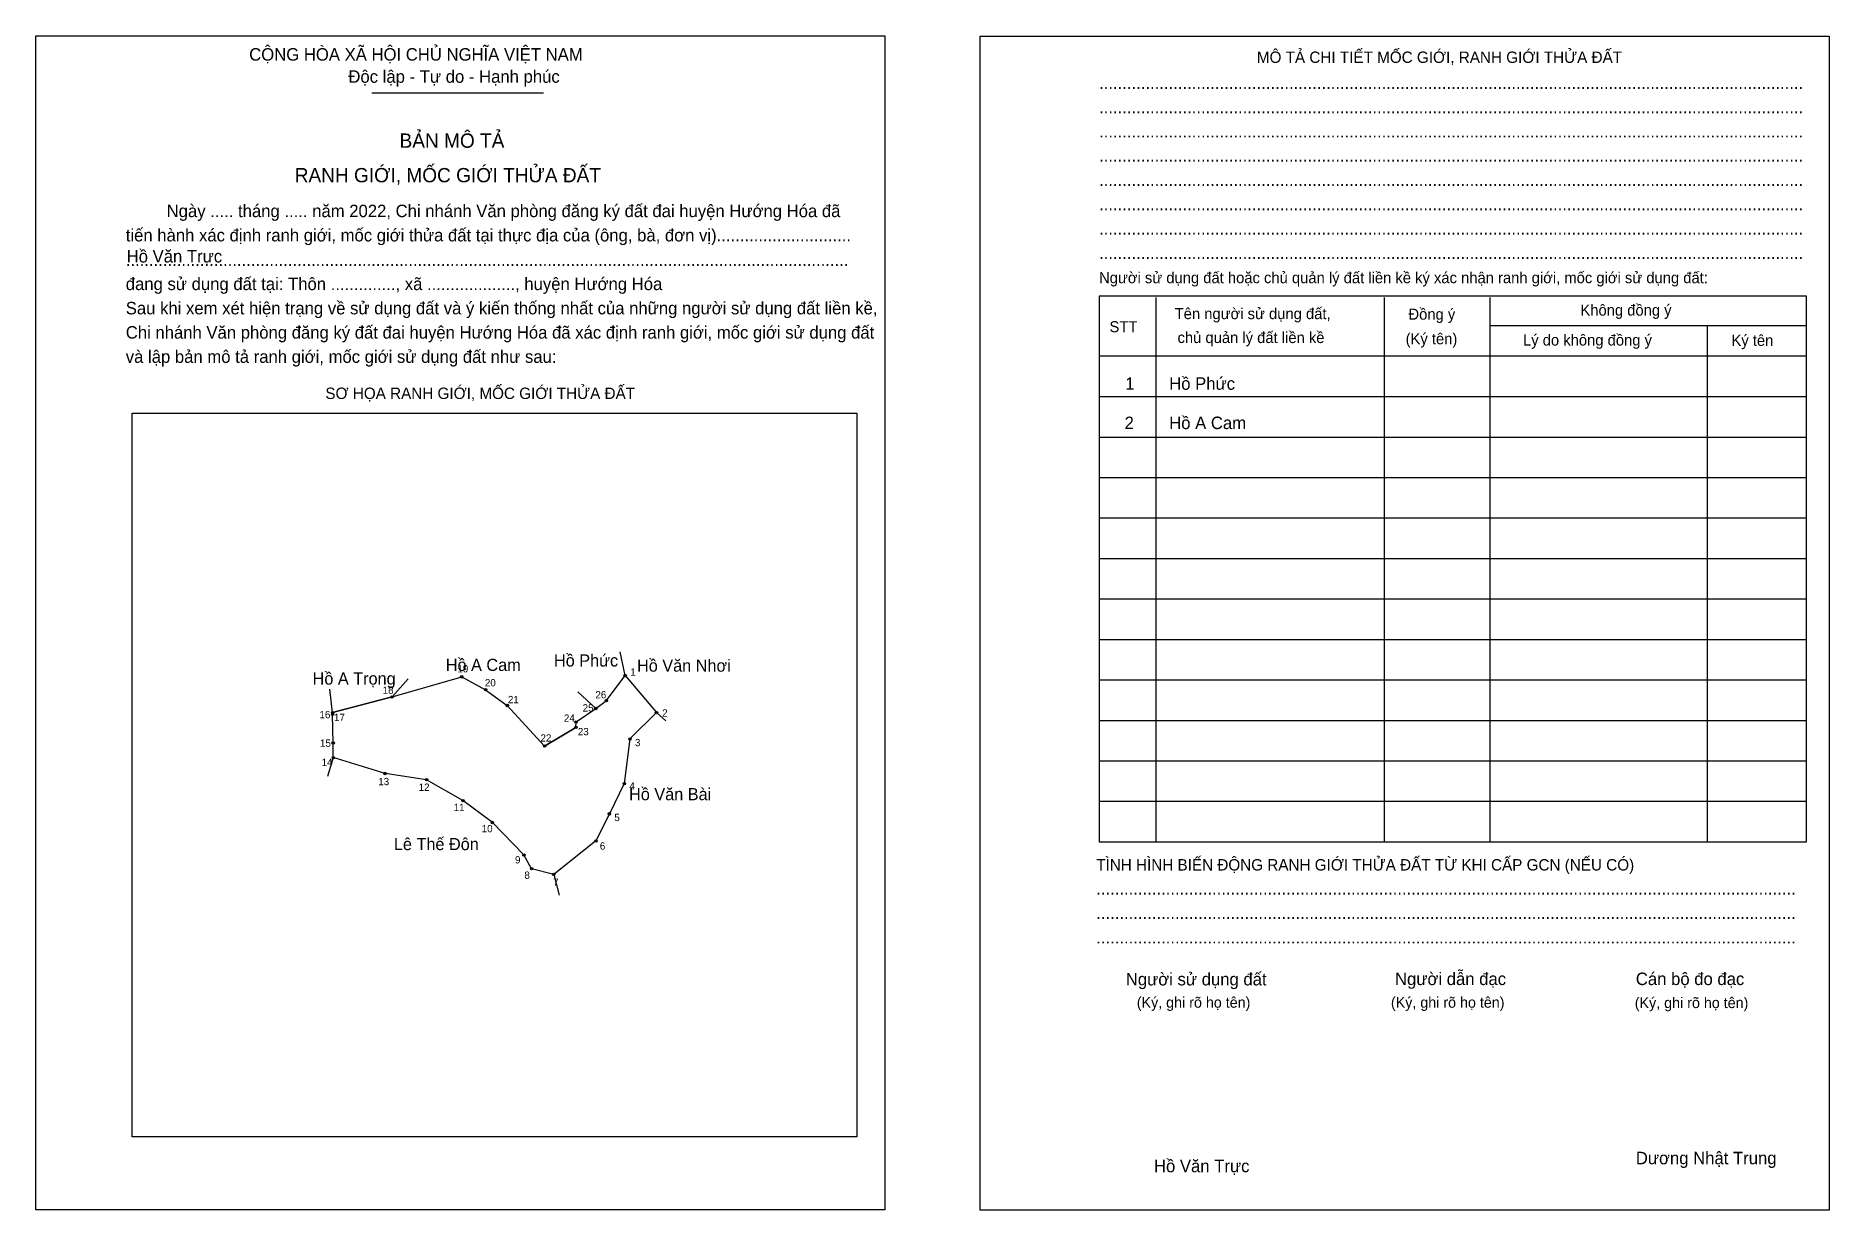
# Model space of a CAD drawing. Extents: x 544744 to 545757, y 1837280 to 1837943.
import ezdxf

# ---------------------------------------------------------------- set-up
doc = ezdxf.new("R2010")
doc.units = 0
for name, color, linetype in [('Level 1', 7, 'Continuous'), ('Level 10', 7, 'Continuous'), ('Level 11', 7, 'Continuous'), ('Level 2', 7, 'Continuous'), ('Level 25', 7, 'Continuous'), ('Level 27', 7, 'Continuous'), ('Level 36', 7, 'Continuous'), ('Level 52', 7, 'Continuous'), ('Level 55', 7, 'Continuous'), ('Level 6', 7, 'Continuous'), ('Level 9', 7, 'Continuous')]:
    doc.layers.add(name, color=color, linetype=linetype)

msp = doc.modelspace()

# ---------------------------------------------------------------- linework, layer by layer
at = {"layer": 'Level 1'}
for p, q in [((544744.1, 1837942.9), (544744.1, 1837942.9)), ((545277.4, 1837942.7), (545277.4, 1837942.7)), ((544933.8, 1837910.7), (545030.7, 1837910.7)), ((545376.5, 1837795.2), (545376.5, 1837487.7)), ((545505.4, 1837795.2), (545505.4, 1837487.7)), ((545565.1, 1837795.2), (545565.1, 1837487.7)), ((545565.1, 1837779.4), (545743.9, 1837779.4)), ((545687.9, 1837779.4), (545687.9, 1837487.7)), ((545344.5, 1837762.1), (545743.9, 1837762.1)), ((545344.5, 1837739.2), (545743.9, 1837739.2)), ((544798.6, 1837729.8), (544798.6, 1837729.8)), ((545344.5, 1837716.3), (545743.9, 1837716.3)), ((545344.5, 1837693.5), (545743.9, 1837693.5)), ((545344.5, 1837670.6), (545743.9, 1837670.6)), ((545344.5, 1837647.8), (545743.9, 1837647.8)), ((545344.5, 1837624.9), (545743.9, 1837624.9)), ((545344.5, 1837602), (545743.9, 1837602)), ((545344.5, 1837579.2), (545743.9, 1837579.2)), ((545344.5, 1837556.3), (545743.9, 1837556.3)), ((545344.5, 1837533.4), (545743.9, 1837533.4)), ((545344.5, 1837510.6), (545743.9, 1837510.6)), ((545207.8, 1837321.1), (545207.8, 1837321.1)), ((545223.5, 1837279.9), (545223.5, 1837279.9)), ((545756.7, 1837279.7), (545756.7, 1837279.7))]:
    msp.add_line(p, q, dxfattribs=at)
for points in [[(545743.9, 1837795.9), (545344.5, 1837795.9), (545344.5, 1837487.7), (545743.9, 1837487.7)], [(544798.6, 1837729.8), (545207.8, 1837729.8), (545207.8, 1837321.1), (544798.6, 1837321.1)]]:
    msp.add_lwpolyline(points, close=True, dxfattribs=at)
at = {"layer": 'Level 10'}
msp.add_lwpolyline([(544911.7, 1837560.7), (544945.3, 1837569.5), (544984.6, 1837580.9), (544998.1, 1837573.6), (545010.3, 1837564.7), (545031.4, 1837541.8), (545049.1, 1837552.3), (545049.2, 1837555.4), (545060.3, 1837563), (545066.3, 1837567.5), (545076.9, 1837581.6), (545094.6, 1837560.7), (545079.6, 1837545.8), (545076.4, 1837520.6), (545068, 1837503.5), (545060.4, 1837488.2), (545036.6, 1837469.3), (545024.1, 1837472.5), (545019.7, 1837480.3), (545001.9, 1837498.6), (544985.3, 1837511), (544964.8, 1837522.8), (544941.3, 1837526.3), (544912.1, 1837535.3), (544912, 1837543.5), (544911.7, 1837559.7)], close=True, dxfattribs=at)
at = {"layer": 'Level 11'}
for p, q in [((544911.7, 1837560.7), (544910.1, 1837574)), ((545094.6, 1837560.7), (545099.8, 1837556.1)), ((544912.1, 1837535.3), (544908.8, 1837524.6)), ((545036.6, 1837469.3), (545039.6, 1837457.5))]:
    msp.add_line(p, q, dxfattribs=at)
for centre in [(545076.9, 1837581.6), (544984.6, 1837580.9), (544998.1, 1837573.6), (544945.3, 1837569.5), (545010.3, 1837564.7), (545060.3, 1837563), (545066.3, 1837567.5), (544911.7, 1837560.7), (544911.7, 1837560.7), (544911.7, 1837559.7), (545049.1, 1837552.3), (545049.2, 1837555.4), (545094.6, 1837560.7), (544912, 1837543.5), (545031.4, 1837541.8), (545079.6, 1837545.8), (544912.1, 1837535.3), (544941.3, 1837526.3), (544964.8, 1837522.8), (545076.4, 1837520.6), (544985.3, 1837511), (545068, 1837503.5), (545001.9, 1837498.6), (545019.7, 1837480.3), (545060.4, 1837488.2), (545024.1, 1837472.5), (545036.6, 1837469.3)]:
    msp.add_circle(centre, 0.686, dxfattribs=at)
at = {"layer": 'Level 2'}
for points in [[(544744.1, 1837942.9), (545223.5, 1837942.9), (545223.5, 1837279.9), (544744.1, 1837279.9)], [(545277.4, 1837942.7), (545756.8, 1837942.7), (545756.8, 1837279.7), (545277.4, 1837279.7)]]:
    msp.add_lwpolyline(points, close=True, dxfattribs=at)
at = {"layer": 'Level 25'}
for p, q in [((544945.3, 1837569.5), (544911.7, 1837560.7)), ((545060.3, 1837563), (545066.3, 1837567.5)), ((545049.1, 1837552.3), (545031.4, 1837541.8))]:
    msp.add_line(p, q, dxfattribs=at)
at = {"layer": 'Level 27'}
for p, q in [((545076.9, 1837581.6), (545074, 1837595)), ((545076.9, 1837581.6), (545074, 1837595)), ((544945.3, 1837569.5), (544954.3, 1837579.8)), ((545060.3, 1837563), (545050.2, 1837572.4))]:
    msp.add_line(p, q, dxfattribs=at)

# ---------------------------------------------------------------- texts
at = {"layer": 'Level 1'}
for s, height, p in [('CỘNG HÒA XÃ HỘI CHỦ NGHĨA VIỆT NAM', 7.041, (544864.6, 1837928.9)), ('MÔ TẢ CHI TIẾT MỐC GIỚI, RANH GIỚI THỬA ĐẤT', 6.437, (545433.6, 1837927.6)), ('Độc lập - Tự do - Hạnh phúc', 7.041, (544920.6, 1837916.4)), ('........................................................................................................................................................', 7.0409, (545344.5, 1837912.9)), ('........................................................................................................................................................', 7.0409, (545344.5, 1837899.2)), ('BẢN MÔ TẢ', 8.05, (544949.5, 1837879.7)), ('........................................................................................................................................................', 7.0409, (545344.5, 1837885.5)), ('RANH GIỚI, MỐC GIỚI THỬA ĐẤT', 8.048, (544890.3, 1837860.2)), ('........................................................................................................................................................', 7.0409, (545344.5, 1837871.8)), ('........................................................................................................................................................', 7.0409, (545344.5, 1837858.1)), ('Ngày ..... tháng ..... năm 2022, Chi nhánh Văn phòng đăng ký đất đai huyện Hướng Hóa đã', 7.041, (544818, 1837840.5)), ('........................................................................................................................................................', 7.0409, (545344.5, 1837844.4)), ('tiến hành xác định ranh giới, mốc giới thửa đất tại thực địa của (ông, bà, đơn vị).............................', 7.0409, (544794.9, 1837826.8)), ('........................................................................................................................................................', 7.0409, (545344.5, 1837830.6)), ('........................................................................................................................................................', 7.0409, (545344.5, 1837816.9)), ('đang sử dụng đất tại: Thôn .............., xã ..................., huyện Hướng Hóa', 7.041, (544794.9, 1837799.3)), ('............................................................................................................................................................', 7.0409, (544794.9, 1837813)), ('Người sử dụng đất hoặc chủ quản lý đất liền kề ký xác nhận ranh giới, mốc giới sử dụng đất:', 6.237, (545344.5, 1837803.2)), ('Sau khi xem xét hiện trạng về sử dụng đất và ý kiến thống nhất của những người sử dụng đất liền kề,', 7.041, (544794.9, 1837785.6)), ('Tên người sử dụng đất,', 6.237, (545387.2, 1837782.9)), ('Đồng ý', 6.24, (545519.2, 1837782.6)), ('Không đồng ý', 6.237, (545616.3, 1837784.9)), ('Chi nhánh Văn phòng đăng ký đất đai huyện Hướng Hóa đã xác định ranh giới, mốc giới sử dụng đất', 7.041, (544794.9, 1837771.9)), ('STT', 6.24, (545350.4, 1837775.5)), ('chủ quản lý đất liền kề', 6.237, (545388.8, 1837769.4)), ('(Ký tên)', 6.24, (545517.6, 1837768.7)), ('Lý do không đồng ý', 6.237, (545583.9, 1837768)), ('Ký tên', 6.24, (545701.6, 1837767.8)), ('và lập bản mô tả ranh giới, mốc giới sử dụng đất như sau:', 7.041, (544794.9, 1837758.2)), ('SƠ HỌA RANH GIỚI, MỐC GIỚI THỬA ĐẤT', 6.437, (544907.6, 1837737.8)), ('TÌNH HÌNH BIẾN ĐỘNG RANH GIỚI THỬA ĐẤT TỪ KHI CẤP GCN (NẾU CÓ)', 6.437, (545342.9, 1837471.5)), ('.......................................................................................................................................................', 7.0409, (545342.9, 1837457.8)), ('.......................................................................................................................................................', 7.0409, (545342.9, 1837444.1)), ('.......................................................................................................................................................', 7.0409, (545342.9, 1837430.3)), ('Người sử dụng đất', 7.041, (545359.6, 1837406.6)), ('Người dẫn đạc', 7.041, (545511.6, 1837406.8)), ('Cán bộ đo đạc', 7.041, (545647.6, 1837406.8)), ('(Ký, ghi rõ họ tên)', 6.035, (545365.8, 1837394)), ('(Ký, ghi rõ họ tên)', 6.035, (545509.3, 1837394)), ('(Ký, ghi rõ họ tên)', 6.035, (545647, 1837393.8)), ('Dương Nhật Trung', 7.041, (545647.6, 1837305.6))]:
    msp.add_text(s, height=height, dxfattribs=at).set_placement(p)
at = {"layer": 'Level 36'}
for s, height, p in [('Hồ Phức', 6.86, (545036.7, 1837586.7)), ('Hồ A Trọng', 6.86, (544900.4, 1837576.5)), ('Hồ A Cam', 6.86, (544975.6, 1837584.2)), ('Hồ Văn Nhơi', 6.858, (545083.6, 1837583.8)), ('Hồ Văn Bài', 6.86, (545079.1, 1837511.2)), ('Lê Thế Đôn', 6.86, (544946.3, 1837483))]:
    msp.add_text(s, height=height, dxfattribs=at).set_placement(p)
at = {"layer": 'Level 52'}
for s, p in [('1', (545359.3, 1837743)), ('Hồ Phức', (545384.1, 1837743)), ('2', (545358.9, 1837720.8)), ('Hồ A Cam', (545384.1, 1837720.8))]:
    msp.add_text(s, height=7.04, dxfattribs=at).set_placement(p)
at = {"layer": 'Level 55'}
for s, p in [('1', (545076.7, 1837581.6)), ('19', (544984.3, 1837580.9)), ('20', (544997.8, 1837573.6)), ('18', (544944.9, 1837569.5)), ('21', (545010.1, 1837564.7)), ('25', (545059.9, 1837563)), ('26', (545065.9, 1837567.5)), ('17', (544911.4, 1837560.7)), ('16', (544911.4, 1837559.7)), ('23', (545048.8, 1837552.3)), ('24', (545048.9, 1837555.4)), ('2', (545094.5, 1837560.7)), ('15', (544911.7, 1837543.5)), ('22', (545031.1, 1837541.8)), ('3', (545079.4, 1837545.8)), ('14', (544911.8, 1837535.3)), ('13', (544941, 1837526.3)), ('12', (544964.4, 1837522.8)), ('11', (544985, 1837511)), ('4', (545076.2, 1837520.6)), ('5', (545067.8, 1837503.5)), ('10', (545001.6, 1837498.6)), ('9', (545019.6, 1837480.3)), ('6', (545060.3, 1837488.2)), ('8', (545024, 1837472.5)), ('7', (545036.4, 1837469.3))]:
    msp.add_text(s, height=0.457, dxfattribs=at).set_placement(p)
at = {"layer": 'Level 6'}
for p in [(544795.4, 1837814.9), (545375.5, 1837301.1)]:
    msp.add_text('Hồ Văn Trực', height=7.041, dxfattribs=at).set_placement(p)
at = {"layer": 'Level 9'}
for s, p in [('19', (544982.2, 1837583.4)), ('1', (545079.8, 1837581.5)), ('18', (544940, 1837571.3)), ('20', (544997.7, 1837575.5)), ('26', (545060.1, 1837568.7)), ('16', (544904.3, 1837557.5)), ('21', (545010.7, 1837566)), ('25', (545052.9, 1837561.3)), ('2', (545097.8, 1837558.4)), ('17', (544912.5, 1837555.9)), ('24', (545042.3, 1837555.5)), ('23', (545050.2, 1837547.9)), ('15', (544904.6, 1837541.4)), ('22', (545029.1, 1837544.3)), ('3', (545082.4, 1837541.7)), ('14', (544905.5, 1837530.5)), ('13', (544937.5, 1837519.7)), ('4', (545079.3, 1837517.2)), ('12', (544960.3, 1837516.5)), ('11', (544980.1, 1837505.1)), ('5', (545070.8, 1837499.4)), ('10', (544995.9, 1837493.1)), ('6', (545062.6, 1837483.3)), ('9', (545014.7, 1837475.5)), ('8', (545020, 1837466.8)), ('7', (545036.2, 1837462.8))]:
    msp.add_text(s, height=4.12, dxfattribs=at).set_placement(p)

doc.saveas('drawing.dxf')
